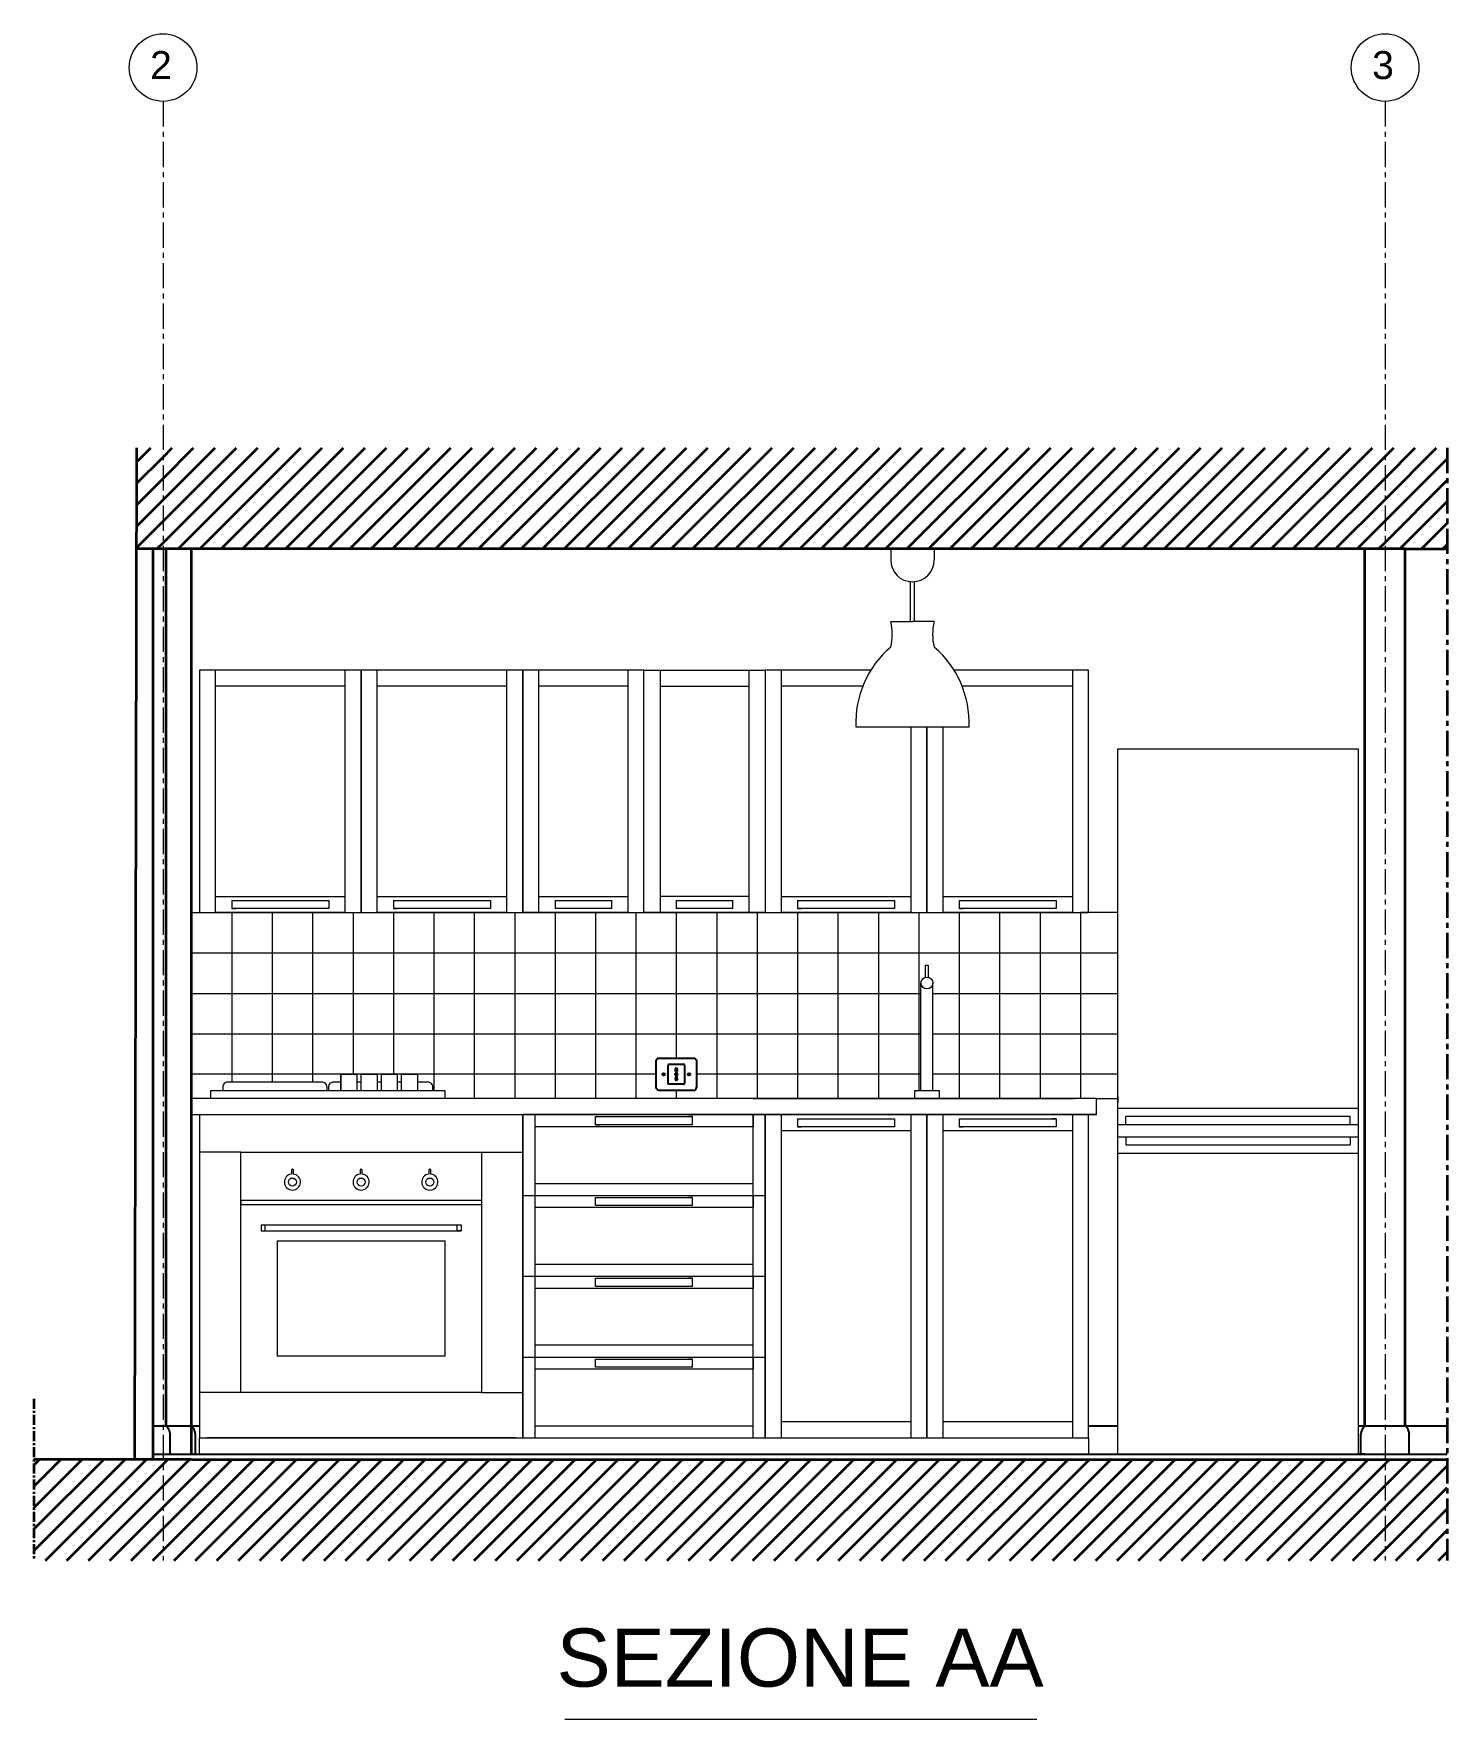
# Model space of a CAD drawing. Header units: inches. Extents: x -2391 to -334, y 852 to 2073.
# Drawn here: x -2391.5 to -2041.7, y 1655.6 to 2072.8 of the extents above; entities that cross this region are included whole.
import ezdxf

# ---------------------------------------------------------------- set-up
doc = ezdxf.new("R2010")
doc.units = ezdxf.units.IN
doc.header["$MEASUREMENT"] = 0
doc.linetypes.add('CENTERX2', pattern=[4, 2.5, -0.5, 0.5, -0.5])
for name, color, linetype, lineweight in [('A-FURN', 9, 'Continuous', 18), ('A-WALL-FULL', 7, 'Continuous', 35), ('G-ANNO-DIM', 3, 'Continuous', 18)]:
    doc.layers.add(name, color=color, linetype=linetype, lineweight=lineweight)
doc.layers.add('ACCESSORI', color=2, linetype='Continuous')
doc.layers.add('PAVIMENTAZIONE', color=1, linetype='Continuous')
doc.styles.add('ARIAL', font='arial.ttf')
doc.styles.add('underline', font='arial.ttf')

msp = doc.modelspace()

# ---------------------------------------------------------------- hatches: boundary and pattern name
at = {"layer": 'A-WALL-FULL'}
h = msp.add_hatch(dxfattribs=at)
h.set_pattern_fill('ANSI31', color=256, scale=30)
h.paths.add_polyline_path([(-2041.71, 1970.26), (-2057.1, 1970.26), (-2057.1, 1945.26), (-2052.1, 1945.26), (-2041.71, 1945.26)])
h.paths.add_polyline_path([(-2359.49, 1970.26), (-2365.95, 1970.26), (-2366, 1945.26), (-2359.49, 1945.26)])
h = msp.add_hatch(dxfattribs=at)
h.set_pattern_fill('ANSI31', color=256, scale=30)
h.paths.add_polyline_path([(-2057.1, 1970.26), (-2359.49, 1970.26), (-2359.49, 1945.26), (-2057.1, 1945.26)])
h = msp.add_hatch(dxfattribs=at)
h.set_pattern_fill('ANSI31', color=256, scale=30)
h.paths.add_polyline_path([(-2057.1, 1719.97), (-2352.48, 1719.97), (-2359.49, 1719.97), (-2359.49, 1694.97), (-2057.1, 1694.97)])
h.paths.add_polyline_path([(-2041.71, 1719.97), (-2057.1, 1719.97), (-2057.1, 1694.97), (-2041.71, 1694.97)])
h.paths.add_polyline_path([(-2359.49, 1719.97), (-2391.49, 1719.97), (-2391.49, 1694.97), (-2359.49, 1694.97)])

# ---------------------------------------------------------------- linework, layer by layer
at = {"layer": 'A-FURN'}
for p, q in [((-2179.43, 1945.26), (-2179.43, 1942.53)), ((-2179.43, 1945.26), (-2168.66, 1945.26)), ((-2168.66, 1945.26), (-2168.66, 1942.53)), ((-2179.43, 1927.27), (-2174.05, 1927.27)), ((-2168.66, 1927.27), (-2174.05, 1927.27)), ((-2350.48, 1915.27), (-2350.48, 1855.27)), ((-2270.48, 1915.27), (-2270.48, 1855.27)), ((-2240.48, 1915.27), (-2270.48, 1915.27)), ((-2270.48, 1915.27), (-2270.48, 1855.27)), ((-2270.48, 1855.27), (-2270.48, 1915.27)), ((-2240.48, 1915.27), (-2244.48, 1915.27)), ((-2244.48, 1915.27), (-2244.48, 1855.27)), ((-2240.48, 1855.27), (-2240.48, 1915.27)), ((-2240.48, 1855.27), (-2240.48, 1915.27)), ((-2240.48, 1915.27), (-2210.48, 1915.27)), ((-2240.48, 1915.27), (-2236.48, 1915.27)), ((-2236.48, 1915.27), (-2236.48, 1855.27)), ((-2210.48, 1915.27), (-2210.48, 1855.27)), ((-2210.48, 1915.27), (-2210.48, 1855.27)), ((-2210.48, 1915.27), (-2210.48, 1855.27)), ((-2130.48, 1855.27), (-2130.48, 1915.27)), ((-2244.48, 1911.27), (-2266.48, 1911.27)), ((-2236.48, 1911.27), (-2214.48, 1911.27)), ((-2188.05, 1901.27), (-2160.05, 1901.27)), ((-2123.23, 1895.77), (-2063.73, 1895.77)), ((-2123.23, 1721.27), (-2123.23, 1895.77)), ((-2063.73, 1895.77), (-2063.73, 1721.27)), ((-2342.48, 1858.27), (-2318.48, 1858.27)), ((-2342.48, 1858.27), (-2342.48, 1856.27)), ((-2342.48, 1858.27), (-2341.48, 1858.27)), ((-2342.48, 1858.27), (-2342.38, 1858.27)), ((-2342.48, 1856.27), (-2341.48, 1856.27)), ((-2342.18, 1856.27), (-2341.88, 1856.27)), ((-2318.48, 1856.27), (-2319.48, 1856.27)), ((-2318.78, 1856.27), (-2319.08, 1856.27)), ((-2318.48, 1858.27), (-2318.48, 1856.27)), ((-2302.48, 1858.27), (-2278.48, 1858.27)), ((-2302.48, 1858.27), (-2302.48, 1856.27)), ((-2302.48, 1858.27), (-2301.48, 1858.27)), ((-2302.48, 1858.27), (-2302.38, 1858.27)), ((-2302.48, 1856.27), (-2301.48, 1856.27)), ((-2302.18, 1856.27), (-2301.88, 1856.27)), ((-2278.48, 1856.27), (-2279.48, 1856.27)), ((-2278.78, 1856.27), (-2279.08, 1856.27)), ((-2278.48, 1858.27), (-2278.48, 1856.27)), ((-2266.48, 1859.27), (-2244.48, 1859.27)), ((-2262.48, 1858.27), (-2248.48, 1858.27)), ((-2262.48, 1858.27), (-2262.48, 1856.27)), ((-2248.48, 1856.27), (-2248.48, 1858.27)), ((-2214.48, 1859.27), (-2236.48, 1859.27)), ((-2232.48, 1858.27), (-2218.48, 1858.27)), ((-2232.48, 1858.27), (-2232.48, 1856.27)), ((-2218.48, 1856.27), (-2218.48, 1858.27)), ((-2202.48, 1858.27), (-2178.48, 1858.27)), ((-2202.48, 1858.27), (-2202.48, 1856.27)), ((-2202.48, 1858.27), (-2201.48, 1858.27)), ((-2202.48, 1858.27), (-2202.38, 1858.27)), ((-2202.48, 1856.27), (-2201.48, 1856.27)), ((-2202.18, 1856.27), (-2201.88, 1856.27)), ((-2178.48, 1856.27), (-2179.48, 1856.27)), ((-2178.78, 1856.27), (-2179.08, 1856.27)), ((-2178.48, 1858.27), (-2178.48, 1856.27)), ((-2162.48, 1858.27), (-2138.48, 1858.27)), ((-2162.48, 1858.27), (-2162.48, 1856.27)), ((-2162.48, 1858.27), (-2161.48, 1858.27)), ((-2162.48, 1858.27), (-2162.38, 1858.27)), ((-2162.48, 1856.27), (-2161.48, 1856.27)), ((-2162.18, 1856.27), (-2161.88, 1856.27)), ((-2138.48, 1856.27), (-2139.48, 1856.27)), ((-2138.78, 1856.27), (-2139.08, 1856.27)), ((-2138.48, 1858.27), (-2138.48, 1856.27)), ((-2352.48, 1855.27), (-2342.48, 1855.27)), ((-2352.48, 1855.27), (-2352.48, 1845.27)), ((-2342.48, 1855.27), (-2332.48, 1855.27)), ((-2342.48, 1855.27), (-2342.48, 1845.27)), ((-2332.48, 1855.27), (-2322.48, 1855.27)), ((-2332.48, 1855.27), (-2332.48, 1845.27)), ((-2322.48, 1855.27), (-2312.48, 1855.27)), ((-2322.48, 1855.27), (-2322.48, 1845.27)), ((-2312.48, 1855.27), (-2312.48, 1845.27)), ((-2312.48, 1855.27), (-2302.48, 1855.27)), ((-2312.48, 1855.27), (-2312.48, 1845.27)), ((-2302.48, 1855.27), (-2292.48, 1855.27)), ((-2302.48, 1855.27), (-2302.48, 1845.27)), ((-2292.48, 1855.27), (-2282.48, 1855.27)), ((-2292.48, 1855.27), (-2292.48, 1845.27)), ((-2282.48, 1855.27), (-2272.48, 1855.27)), ((-2282.48, 1855.27), (-2282.48, 1845.27)), ((-2272.48, 1855.27), (-2272.48, 1845.27)), ((-2272.48, 1855.27), (-2262.48, 1855.27)), ((-2272.48, 1855.27), (-2272.48, 1845.27)), ((-2270.48, 1855.27), (-2240.48, 1855.27)), ((-2244.48, 1855.27), (-2270.48, 1855.27)), ((-2262.48, 1855.27), (-2252.48, 1855.27)), ((-2262.48, 1855.27), (-2262.48, 1845.27)), ((-2252.48, 1855.27), (-2242.48, 1855.27)), ((-2252.48, 1855.27), (-2252.48, 1845.27)), ((-2242.48, 1855.27), (-2232.48, 1855.27)), ((-2242.48, 1855.27), (-2242.48, 1845.27)), ((-2210.48, 1855.27), (-2240.48, 1855.27)), ((-2236.48, 1855.27), (-2210.48, 1855.27)), ((-2232.48, 1855.27), (-2232.48, 1845.27)), ((-2232.48, 1855.27), (-2222.48, 1855.27)), ((-2232.48, 1855.27), (-2232.48, 1845.27)), ((-2222.48, 1855.27), (-2212.48, 1855.27)), ((-2222.48, 1855.27), (-2222.48, 1845.27)), ((-2212.48, 1855.27), (-2202.48, 1855.27)), ((-2212.48, 1855.27), (-2212.48, 1845.27)), ((-2202.48, 1855.27), (-2192.48, 1855.27)), ((-2202.48, 1855.27), (-2202.48, 1845.27)), ((-2192.48, 1855.27), (-2192.48, 1845.27)), ((-2192.48, 1855.27), (-2192.48, 1845.27)), ((-2182.48, 1855.27), (-2182.48, 1845.27)), ((-2182.48, 1855.27), (-2182.48, 1845.27)), ((-2172.48, 1855.27), (-2172.48, 1845.27)), ((-2162.48, 1855.27), (-2162.48, 1845.27)), ((-2152.48, 1855.27), (-2152.48, 1845.27)), ((-2142.48, 1855.27), (-2142.48, 1845.27)), ((-2142.48, 1855.27), (-2142.48, 1845.27)), ((-2132.48, 1855.27), (-2132.48, 1845.27)), ((-2352.48, 1845.27), (-2352.48, 1835.27)), ((-2352.48, 1845.27), (-2342.48, 1845.27)), ((-2342.48, 1845.27), (-2342.48, 1835.27)), ((-2342.48, 1845.27), (-2332.48, 1845.27)), ((-2332.48, 1845.27), (-2332.48, 1835.27)), ((-2332.48, 1845.27), (-2322.48, 1845.27)), ((-2322.48, 1845.27), (-2322.48, 1835.27)), ((-2322.48, 1845.27), (-2312.48, 1845.27)), ((-2312.48, 1845.27), (-2312.48, 1835.27)), ((-2312.48, 1845.27), (-2312.48, 1835.27)), ((-2312.48, 1845.27), (-2302.48, 1845.27)), ((-2302.48, 1845.27), (-2302.48, 1835.27)), ((-2302.48, 1845.27), (-2292.48, 1845.27)), ((-2292.48, 1845.27), (-2292.48, 1835.27)), ((-2292.48, 1845.27), (-2282.48, 1845.27)), ((-2282.48, 1845.27), (-2282.48, 1835.27)), ((-2282.48, 1845.27), (-2272.48, 1845.27)), ((-2272.48, 1845.27), (-2272.48, 1835.27)), ((-2272.48, 1845.27), (-2272.48, 1835.27)), ((-2272.48, 1845.27), (-2262.48, 1845.27)), ((-2262.48, 1845.27), (-2262.48, 1835.27)), ((-2262.48, 1845.27), (-2252.48, 1845.27)), ((-2252.48, 1845.27), (-2252.48, 1835.27)), ((-2252.48, 1845.27), (-2242.48, 1845.27)), ((-2242.48, 1845.27), (-2242.48, 1835.27)), ((-2242.48, 1845.27), (-2232.48, 1845.27)), ((-2232.48, 1845.27), (-2232.48, 1835.27)), ((-2232.48, 1845.27), (-2232.48, 1835.27)), ((-2232.48, 1845.27), (-2222.48, 1845.27)), ((-2222.48, 1845.27), (-2222.48, 1835.27)), ((-2222.48, 1845.27), (-2212.48, 1845.27)), ((-2212.48, 1845.27), (-2212.48, 1835.27)), ((-2212.48, 1845.27), (-2202.48, 1845.27)), ((-2202.48, 1845.27), (-2202.48, 1835.27)), ((-2202.48, 1845.27), (-2192.48, 1845.27)), ((-2192.48, 1845.27), (-2192.48, 1835.27)), ((-2192.48, 1845.27), (-2192.48, 1835.27)), ((-2192.48, 1845.27), (-2182.48, 1845.27)), ((-2182.48, 1845.27), (-2182.48, 1835.27)), ((-2182.48, 1845.27), (-2182.48, 1835.27)), ((-2182.48, 1845.27), (-2172.48, 1845.27)), ((-2172.48, 1845.27), (-2172.48, 1835.27)), ((-2172.48, 1845.27), (-2162.48, 1845.27)), ((-2162.48, 1845.27), (-2162.48, 1835.27)), ((-2162.48, 1845.27), (-2152.48, 1845.27)), ((-2152.48, 1845.27), (-2152.48, 1835.27)), ((-2152.48, 1845.27), (-2142.48, 1845.27)), ((-2142.48, 1845.27), (-2142.48, 1835.27)), ((-2142.48, 1845.27), (-2142.48, 1835.27)), ((-2142.48, 1845.27), (-2132.48, 1845.27)), ((-2132.48, 1845.27), (-2132.48, 1835.27)), ((-2132.48, 1845.27), (-2123.23, 1845.27)), ((-2170.83, 1839.32), (-2170.83, 1842.27)), ((-2170.83, 1842.27), (-2170.13, 1842.27)), ((-2170.83, 1842.27), (-2170.48, 1842.27)), ((-2170.13, 1842.27), (-2170.13, 1839.32)), ((-2171.98, 1811.27), (-2171.95, 1837.85)), ((-2168.98, 1811.27), (-2169, 1837.85)), ((-2352.48, 1835.27), (-2352.48, 1825.27)), ((-2352.48, 1835.27), (-2342.48, 1835.27)), ((-2342.48, 1835.27), (-2342.48, 1825.27)), ((-2342.48, 1835.27), (-2332.48, 1835.27)), ((-2332.48, 1835.27), (-2332.48, 1825.27)), ((-2332.48, 1835.27), (-2322.48, 1835.27)), ((-2322.48, 1835.27), (-2322.48, 1825.27)), ((-2322.48, 1835.27), (-2312.48, 1835.27)), ((-2312.48, 1835.27), (-2312.48, 1825.27)), ((-2312.48, 1835.27), (-2312.48, 1825.27)), ((-2312.48, 1835.27), (-2302.48, 1835.27)), ((-2302.48, 1835.27), (-2302.48, 1825.27)), ((-2302.48, 1835.27), (-2292.48, 1835.27)), ((-2292.48, 1835.27), (-2292.48, 1825.27)), ((-2292.48, 1835.27), (-2282.48, 1835.27)), ((-2282.48, 1835.27), (-2282.48, 1825.27)), ((-2282.48, 1835.27), (-2272.48, 1835.27)), ((-2272.48, 1835.27), (-2272.48, 1825.27)), ((-2272.48, 1835.27), (-2272.48, 1825.27)), ((-2272.48, 1835.27), (-2262.48, 1835.27)), ((-2262.48, 1835.27), (-2262.48, 1825.27)), ((-2262.48, 1835.27), (-2252.48, 1835.27)), ((-2252.48, 1835.27), (-2252.48, 1825.27)), ((-2252.48, 1835.27), (-2242.48, 1835.27)), ((-2242.48, 1835.27), (-2242.48, 1825.27)), ((-2242.48, 1835.27), (-2232.48, 1835.27)), ((-2232.48, 1835.27), (-2232.48, 1819.27)), ((-2232.48, 1835.27), (-2232.48, 1819.27)), ((-2232.48, 1835.27), (-2222.48, 1835.27)), ((-2222.48, 1835.27), (-2222.48, 1825.27)), ((-2222.48, 1835.27), (-2212.48, 1835.27)), ((-2212.48, 1835.27), (-2212.48, 1825.27)), ((-2212.48, 1835.27), (-2202.48, 1835.27)), ((-2202.48, 1835.27), (-2202.48, 1825.27)), ((-2202.48, 1835.27), (-2192.48, 1835.27)), ((-2192.48, 1835.27), (-2192.48, 1825.27)), ((-2192.48, 1835.27), (-2192.48, 1825.27)), ((-2192.48, 1835.27), (-2182.48, 1835.27)), ((-2182.48, 1835.27), (-2182.48, 1825.27)), ((-2182.48, 1835.27), (-2182.48, 1825.27)), ((-2182.48, 1835.27), (-2172.48, 1835.27)), ((-2172.48, 1835.27), (-2172.48, 1825.27)), ((-2172.48, 1835.27), (-2171.95, 1835.27)), ((-2169, 1835.27), (-2162.48, 1835.27)), ((-2162.48, 1835.27), (-2162.48, 1825.27)), ((-2162.48, 1835.27), (-2152.48, 1835.27)), ((-2152.48, 1835.27), (-2152.48, 1825.27)), ((-2152.48, 1835.27), (-2142.48, 1835.27)), ((-2142.48, 1835.27), (-2142.48, 1825.27)), ((-2142.48, 1835.27), (-2142.48, 1825.27)), ((-2142.48, 1835.27), (-2132.48, 1835.27)), ((-2132.48, 1835.27), (-2132.48, 1825.27)), ((-2132.48, 1835.27), (-2123.23, 1835.27)), ((-2352.48, 1825.27), (-2352.48, 1815.27)), ((-2352.48, 1825.27), (-2342.48, 1825.27)), ((-2342.48, 1825.27), (-2342.48, 1815.27)), ((-2342.48, 1825.27), (-2332.48, 1825.27)), ((-2332.48, 1825.27), (-2332.48, 1815.27)), ((-2332.48, 1825.27), (-2322.48, 1825.27)), ((-2322.48, 1825.27), (-2322.48, 1815.27)), ((-2322.48, 1825.27), (-2312.48, 1825.27)), ((-2312.48, 1825.27), (-2312.48, 1815.27)), ((-2312.48, 1825.27), (-2312.48, 1815.27)), ((-2312.48, 1825.27), (-2302.48, 1825.27)), ((-2302.48, 1825.27), (-2302.48, 1815.27)), ((-2302.48, 1825.27), (-2292.48, 1825.27)), ((-2292.48, 1825.27), (-2292.48, 1815.27)), ((-2292.48, 1825.27), (-2282.48, 1825.27)), ((-2282.48, 1825.27), (-2282.48, 1815.27)), ((-2282.48, 1825.27), (-2272.48, 1825.27)), ((-2272.48, 1825.27), (-2272.48, 1815.27)), ((-2272.48, 1825.27), (-2272.48, 1815.27)), ((-2272.48, 1825.27), (-2262.48, 1825.27)), ((-2262.48, 1825.27), (-2262.48, 1815.27)), ((-2262.48, 1825.27), (-2252.48, 1825.27)), ((-2252.48, 1825.27), (-2252.48, 1815.27)), ((-2252.48, 1825.27), (-2242.48, 1825.27)), ((-2242.48, 1825.27), (-2242.48, 1815.27)), ((-2242.48, 1825.27), (-2232.48, 1825.27)), ((-2232.48, 1825.27), (-2222.48, 1825.27)), ((-2222.48, 1825.27), (-2222.48, 1815.27)), ((-2222.48, 1825.27), (-2212.48, 1825.27)), ((-2212.48, 1825.27), (-2212.48, 1815.27)), ((-2212.48, 1825.27), (-2202.48, 1825.27)), ((-2202.48, 1825.27), (-2202.48, 1815.27)), ((-2202.48, 1825.27), (-2192.48, 1825.27)), ((-2192.48, 1825.27), (-2192.48, 1815.27)), ((-2192.48, 1825.27), (-2192.48, 1815.27)), ((-2192.48, 1825.27), (-2182.48, 1825.27)), ((-2182.48, 1825.27), (-2182.48, 1815.27)), ((-2182.48, 1825.27), (-2182.48, 1815.27)), ((-2182.48, 1825.27), (-2172.48, 1825.27)), ((-2172.48, 1825.27), (-2172.48, 1815.27)), ((-2172.48, 1825.27), (-2171.96, 1825.27)), ((-2168.99, 1825.27), (-2162.48, 1825.27)), ((-2162.48, 1825.27), (-2162.48, 1815.27)), ((-2162.48, 1825.27), (-2152.48, 1825.27)), ((-2152.48, 1825.27), (-2152.48, 1815.27)), ((-2152.48, 1825.27), (-2142.48, 1825.27)), ((-2142.48, 1825.27), (-2142.48, 1815.27)), ((-2142.48, 1825.27), (-2142.48, 1815.27)), ((-2142.48, 1825.27), (-2132.48, 1825.27)), ((-2132.48, 1825.27), (-2132.48, 1815.27)), ((-2132.48, 1825.27), (-2123.23, 1825.27)), ((-2342.48, 1815.27), (-2352.48, 1815.27)), ((-2332.48, 1815.27), (-2342.48, 1815.27)), ((-2342.48, 1815.27), (-2342.48, 1813.27)), ((-2322.48, 1815.27), (-2332.48, 1815.27)), ((-2332.48, 1815.27), (-2332.48, 1813.27)), ((-2312.48, 1815.27), (-2322.48, 1815.27)), ((-2322.48, 1815.27), (-2322.48, 1813.27)), ((-2315.53, 1815.27), (-2315.53, 1811.27)), ((-2302.48, 1815.27), (-2312.48, 1815.27)), ((-2311.53, 1815.27), (-2311.53, 1811.27)), ((-2310.53, 1815.27), (-2310.53, 1811.27)), ((-2306.53, 1815.27), (-2306.53, 1811.27)), ((-2305.53, 1815.27), (-2305.53, 1811.27)), ((-2292.48, 1815.27), (-2302.48, 1815.27)), ((-2301.53, 1815.27), (-2301.53, 1811.27)), ((-2300.53, 1815.27), (-2300.53, 1811.27)), ((-2296.53, 1815.27), (-2296.53, 1811.27)), ((-2282.48, 1815.27), (-2292.48, 1815.27)), ((-2292.48, 1815.27), (-2292.48, 1811.27)), ((-2272.48, 1815.27), (-2282.48, 1815.27)), ((-2282.48, 1815.27), (-2282.48, 1809.27)), ((-2262.48, 1815.27), (-2272.48, 1815.27)), ((-2272.48, 1815.27), (-2272.48, 1809.27)), ((-2272.48, 1815.27), (-2272.48, 1809.27)), ((-2252.48, 1815.27), (-2262.48, 1815.27)), ((-2262.48, 1815.27), (-2262.48, 1809.27)), ((-2242.48, 1815.27), (-2252.48, 1815.27)), ((-2252.48, 1815.27), (-2252.48, 1809.27)), ((-2237.48, 1815.27), (-2242.48, 1815.27)), ((-2242.48, 1815.27), (-2242.48, 1809.27)), ((-2212.48, 1815.27), (-2227.48, 1815.27)), ((-2222.48, 1815.27), (-2222.48, 1809.27)), ((-2202.48, 1815.27), (-2212.48, 1815.27)), ((-2212.48, 1815.27), (-2212.48, 1809.27)), ((-2192.48, 1815.27), (-2202.48, 1815.27)), ((-2202.48, 1815.27), (-2202.48, 1809.27)), ((-2182.48, 1815.27), (-2192.48, 1815.27)), ((-2192.48, 1815.27), (-2192.48, 1809.27)), ((-2192.48, 1815.27), (-2192.48, 1809.27)), ((-2172.48, 1815.27), (-2182.48, 1815.27)), ((-2182.48, 1815.27), (-2182.48, 1809.27)), ((-2182.48, 1815.27), (-2182.48, 1809.27)), ((-2171.97, 1815.27), (-2172.48, 1815.27)), ((-2172.48, 1815.27), (-2172.48, 1811.27)), ((-2162.48, 1815.27), (-2168.98, 1815.27)), ((-2152.48, 1815.27), (-2162.48, 1815.27)), ((-2162.48, 1815.27), (-2162.48, 1809.27)), ((-2142.48, 1815.27), (-2152.48, 1815.27)), ((-2152.48, 1815.27), (-2152.48, 1809.27)), ((-2132.48, 1815.27), (-2142.48, 1815.27)), ((-2142.48, 1815.27), (-2142.48, 1809.27)), ((-2142.48, 1815.27), (-2142.48, 1809.27)), ((-2123.23, 1815.27), (-2132.48, 1815.27)), ((-2132.48, 1815.27), (-2132.48, 1809.27)), ((-2347.73, 1811.27), (-2289.73, 1811.27)), ((-2319.93, 1813.27), (-2343.73, 1813.27)), ((-2318.93, 1812.27), (-2318.93, 1811.27)), ((-2318.53, 1812.27), (-2318.53, 1811.27)), ((-2292.73, 1812.27), (-2292.73, 1811.27)), ((-2232.48, 1811.27), (-2232.48, 1809.27)), ((-2232.48, 1811.27), (-2232.48, 1809.27)), ((-2173.48, 1809.27), (-2173.48, 1811.27)), ((-2173.48, 1811.27), (-2167.48, 1811.27)), ((-2167.48, 1811.27), (-2167.48, 1809.27)), ((-2128.48, 1809.27), (-2352.48, 1809.27)), ((-2213.48, 1809.27), (-2140.48, 1809.27)), ((-2173.98, 1809.27), (-2179.98, 1809.27)), ((-2128.48, 1805.27), (-2128.48, 1809.27)), ((-2123.23, 1809.77), (-2123.23, 1808.27)), ((-2063.73, 1806.77), (-2123.23, 1806.77)), ((-2352.48, 1805.27), (-2128.48, 1805.27)), ((-2350.48, 1805.27), (-2350.48, 1725.27)), ((-2270.48, 1725.27), (-2270.48, 1805.27)), ((-2252.48, 1802.77), (-2252.48, 1804.77)), ((-2252.48, 1804.77), (-2251.48, 1804.77)), ((-2228.48, 1802.77), (-2252.48, 1802.77)), ((-2252.48, 1802.77), (-2251.48, 1802.77)), ((-2252.48, 1802.77), (-2252.38, 1802.77)), ((-2252.18, 1804.77), (-2251.88, 1804.77)), ((-2228.48, 1804.77), (-2229.48, 1804.77)), ((-2228.48, 1802.77), (-2229.48, 1802.77)), ((-2228.78, 1804.77), (-2229.08, 1804.77)), ((-2228.48, 1802.77), (-2228.58, 1802.77)), ((-2228.48, 1802.77), (-2228.48, 1804.77)), ((-2213.48, 1785.27), (-2213.48, 1805.27)), ((-2210.48, 1805.27), (-2210.48, 1725.27)), ((-2202.48, 1804.27), (-2178.48, 1804.27)), ((-2202.48, 1804.27), (-2202.48, 1802.27)), ((-2202.48, 1804.27), (-2201.48, 1804.27)), ((-2202.48, 1804.27), (-2202.38, 1804.27)), ((-2202.48, 1802.27), (-2201.48, 1802.27)), ((-2202.18, 1802.27), (-2201.88, 1802.27)), ((-2178.48, 1802.27), (-2179.48, 1802.27)), ((-2178.78, 1802.27), (-2179.08, 1802.27)), ((-2178.48, 1804.27), (-2178.48, 1802.27)), ((-2162.48, 1804.27), (-2138.48, 1804.27)), ((-2162.48, 1804.27), (-2162.48, 1802.27)), ((-2162.48, 1804.27), (-2161.48, 1804.27)), ((-2162.48, 1804.27), (-2162.38, 1804.27)), ((-2162.48, 1802.27), (-2161.48, 1802.27)), ((-2162.18, 1802.27), (-2161.88, 1802.27)), ((-2138.48, 1804.27), (-2139.48, 1804.27)), ((-2138.48, 1802.27), (-2139.48, 1802.27)), ((-2138.78, 1802.27), (-2139.08, 1802.27)), ((-2138.48, 1804.27), (-2138.58, 1804.27)), ((-2138.48, 1804.27), (-2138.48, 1802.27)), ((-2130.48, 1725.27), (-2130.48, 1805.27)), ((-2063.73, 1802.77), (-2123.23, 1802.77)), ((-2065.73, 1804.77), (-2121.23, 1804.77)), ((-2121.23, 1802.77), (-2121.23, 1804.77)), ((-2065.73, 1802.77), (-2065.73, 1804.77)), ((-2123.23, 1799.77), (-2063.73, 1799.77)), ((-2121.23, 1799.77), (-2121.23, 1797.77)), ((-2121.23, 1797.77), (-2065.73, 1797.77)), ((-2065.73, 1799.77), (-2065.73, 1797.77)), ((-2123.23, 1795.77), (-2063.73, 1795.77)), ((-2327.73, 1791.61), (-2327.73, 1790.58)), ((-2327.23, 1790.58), (-2327.23, 1791.61)), ((-2310.73, 1791.61), (-2310.73, 1790.58)), ((-2310.23, 1790.58), (-2310.23, 1791.61)), ((-2293.73, 1791.61), (-2293.73, 1790.58)), ((-2293.23, 1790.58), (-2293.23, 1791.61)), ((-2270.48, 1785.27), (-2270.48, 1765.27)), ((-2270.48, 1785.27), (-2267.48, 1785.27)), ((-2267.48, 1785.27), (-2267.48, 1765.27)), ((-2213.48, 1765.27), (-2213.48, 1785.27)), ((-2210.48, 1765.27), (-2210.48, 1785.27)), ((-2252.48, 1782.77), (-2252.48, 1784.77)), ((-2252.48, 1784.77), (-2251.48, 1784.77)), ((-2228.48, 1782.77), (-2252.48, 1782.77)), ((-2252.18, 1784.77), (-2251.88, 1784.77)), ((-2228.48, 1784.77), (-2229.48, 1784.77)), ((-2228.48, 1782.77), (-2229.48, 1782.77)), ((-2228.78, 1784.77), (-2229.08, 1784.77)), ((-2228.48, 1782.77), (-2228.58, 1782.77)), ((-2228.48, 1782.77), (-2228.48, 1784.77)), ((-2335.23, 1778.02), (-2285.73, 1778.02)), ((-2334.23, 1776.52), (-2334.23, 1778.02)), ((-2286.73, 1776.52), (-2286.73, 1778.02)), ((-2335.23, 1776.52), (-2334.23, 1776.52)), ((-2331.23, 1774.02), (-2289.73, 1774.02)), ((-2331.23, 1774.02), (-2331.23, 1745.52)), ((-2285.73, 1776.52), (-2286.73, 1776.52)), ((-2270.48, 1765.27), (-2210.48, 1765.27)), ((-2270.48, 1765.27), (-2270.48, 1745.27)), ((-2270.48, 1765.27), (-2267.48, 1765.27)), ((-2267.48, 1768.27), (-2213.48, 1768.27)), ((-2267.48, 1765.27), (-2267.48, 1745.27)), ((-2252.48, 1762.77), (-2252.48, 1764.77)), ((-2252.48, 1764.77), (-2251.48, 1764.77)), ((-2252.18, 1764.77), (-2251.88, 1764.77)), ((-2228.48, 1764.77), (-2229.48, 1764.77)), ((-2228.78, 1764.77), (-2229.08, 1764.77)), ((-2228.48, 1762.77), (-2228.48, 1764.77)), ((-2213.48, 1745.27), (-2213.48, 1765.27)), ((-2213.48, 1765.27), (-2213.48, 1762.27)), ((-2210.48, 1745.27), (-2210.48, 1765.27)), ((-2213.48, 1762.27), (-2267.48, 1762.27)), ((-2228.48, 1762.77), (-2252.48, 1762.77)), ((-2228.48, 1762.77), (-2229.48, 1762.77)), ((-2228.48, 1762.77), (-2228.58, 1762.77)), ((-2267.48, 1748.27), (-2213.48, 1748.27)), ((-2270.48, 1745.27), (-2210.48, 1745.27)), ((-2270.48, 1745.27), (-2270.48, 1725.27)), ((-2270.48, 1745.27), (-2267.48, 1745.27)), ((-2267.48, 1745.27), (-2267.48, 1725.27)), ((-2252.48, 1742.77), (-2252.48, 1744.77)), ((-2252.48, 1744.77), (-2251.48, 1744.77)), ((-2252.18, 1744.77), (-2251.88, 1744.77)), ((-2228.48, 1744.77), (-2229.48, 1744.77)), ((-2228.78, 1744.77), (-2229.08, 1744.77)), ((-2228.48, 1742.77), (-2228.48, 1744.77)), ((-2213.48, 1725.27), (-2213.48, 1745.27)), ((-2213.48, 1745.27), (-2213.48, 1742.27)), ((-2210.48, 1725.27), (-2210.48, 1745.27)), ((-2213.48, 1742.27), (-2267.48, 1742.27)), ((-2228.48, 1742.77), (-2252.48, 1742.77)), ((-2228.48, 1742.77), (-2229.48, 1742.77)), ((-2228.48, 1742.77), (-2228.58, 1742.77)), ((-2267.48, 1728.27), (-2213.48, 1728.27)), ((-2350.48, 1725.27), (-2130.48, 1725.27)), ((-2350.48, 1725.27), (-2348.68, 1725.27)), ((-2272.28, 1725.27), (-2348.68, 1725.27)), ((-2270.48, 1725.27), (-2210.48, 1725.27)), ((-2063.73, 1721.27), (-2123.23, 1721.27))]:
    msp.add_line(p, q, dxfattribs=at)
for points in [[(-2174.55, 1927.27), (-2174.55, 1937.17)], [(-2173.55, 1927.27), (-2173.55, 1937.17)], [(-2346.48, 1855.27), (-2346.48, 1915.27)], [(-2310.48, 1915.27), (-2314.48, 1915.27)], [(-2314.48, 1915.27), (-2314.48, 1855.27)], [(-2306.48, 1855.27), (-2306.48, 1915.27)], [(-2270.48, 1915.27), (-2274.48, 1915.27)], [(-2274.48, 1915.27), (-2274.48, 1855.27)], [(-2266.48, 1855.27), (-2266.48, 1915.27)], [(-2214.48, 1855.27), (-2214.48, 1915.27)], [(-2184.33, 1915.27), (-2210.48, 1915.27), (-2210.48, 1855.27), (-2170.48, 1855.27), (-2170.48, 1901.27)], [(-2206.48, 1855.27), (-2206.48, 1915.27)], [(-2170.48, 1901.27), (-2170.48, 1855.27), (-2130.48, 1855.27), (-2130.48, 1915.27), (-2163.76, 1915.27)], [(-2130.48, 1915.27), (-2134.48, 1915.27)], [(-2134.48, 1915.27), (-2134.48, 1855.27)], [(-2314.48, 1911.27), (-2346.48, 1911.27)], [(-2274.48, 1911.27), (-2306.48, 1911.27)], [(-2186.35, 1911.27), (-2206.48, 1911.27)], [(-2134.48, 1911.27), (-2161.75, 1911.27)], [(-2174.48, 1901.27), (-2174.48, 1855.27)], [(-2166.48, 1855.27), (-2166.48, 1901.27)], [(-2346.48, 1859.27), (-2314.48, 1859.27)], [(-2318.48, 1856.27), (-2342.48, 1856.27)], [(-2306.48, 1859.27), (-2274.48, 1859.27)], [(-2278.48, 1856.27), (-2302.48, 1856.27)], [(-2248.48, 1856.27), (-2262.48, 1856.27)], [(-2218.48, 1856.27), (-2232.48, 1856.27)], [(-2206.48, 1859.27), (-2174.48, 1859.27)], [(-2178.48, 1856.27), (-2202.48, 1856.27)], [(-2166.48, 1859.27), (-2134.48, 1859.27)], [(-2138.48, 1856.27), (-2162.48, 1856.27)], [(-2314.48, 1855.27), (-2346.48, 1855.27)], [(-2274.48, 1855.27), (-2306.48, 1855.27)], [(-2174.48, 1855.27), (-2206.48, 1855.27)], [(-2134.48, 1855.27), (-2166.48, 1855.27)], [(-2123.23, 1855.27), (-2132.48, 1855.27)], [(-2315.53, 1811.27), (-2315.53, 1815.27), (-2311.53, 1815.27)], [(-2310.53, 1815.27), (-2306.53, 1815.27)], [(-2305.53, 1815.27), (-2301.53, 1815.27)], [(-2300.53, 1815.27), (-2296.53, 1815.27)], [(-2347.73, 1811.27), (-2347.73, 1809.27)], [(-2344.73, 1812.27), (-2344.73, 1811.27)], [(-2315.53, 1813.27), (-2317.53, 1813.27)], [(-2310.53, 1813.27), (-2311.53, 1813.27)], [(-2305.53, 1813.27), (-2306.53, 1813.27)], [(-2300.53, 1813.27), (-2301.53, 1813.27)], [(-2293.73, 1813.27), (-2296.53, 1813.27)], [(-2292.73, 1811.27), (-2292.73, 1812.27)], [(-2289.73, 1811.27), (-2289.73, 1809.27)], [(-2206.98, 1809.27), (-2133.98, 1809.27)], [(-2128.48, 1809.27), (-2123.23, 1809.27)], [(-2350.48, 1805.27), (-2350.48, 1725.27), (-2130.48, 1725.27), (-2130.48, 1805.27)], [(-2350.48, 1805.27), (-2270.48, 1805.27)], [(-2270.48, 1805.27), (-2270.48, 1785.27), (-2210.48, 1785.27), (-2210.48, 1805.27), (-2270.48, 1805.27), (-2267.48, 1805.27), (-2267.48, 1785.27)], [(-2213.48, 1805.27), (-2213.48, 1802.27), (-2267.48, 1802.27)], [(-2252.48, 1804.77), (-2228.48, 1804.77)], [(-2210.48, 1725.27), (-2170.48, 1725.27), (-2170.48, 1805.27), (-2210.48, 1805.27), (-2210.48, 1725.27)], [(-2206.48, 1725.27), (-2206.48, 1805.27)], [(-2178.48, 1802.27), (-2202.48, 1802.27)], [(-2170.48, 1805.27), (-2174.48, 1805.27)], [(-2174.48, 1805.27), (-2174.48, 1725.27)], [(-2170.48, 1725.27), (-2130.48, 1725.27), (-2130.48, 1805.27), (-2170.48, 1805.27), (-2170.48, 1725.27)], [(-2166.48, 1725.27), (-2166.48, 1805.27)], [(-2138.48, 1802.27), (-2162.48, 1802.27)], [(-2130.48, 1805.27), (-2134.48, 1805.27)], [(-2134.48, 1805.27), (-2134.48, 1725.27)], [(-2128.48, 1805.27), (-2130.98, 1805.27)], [(-2174.48, 1801.27), (-2206.48, 1801.27)], [(-2134.48, 1801.27), (-2166.48, 1801.27)], [(-2340.23, 1796.02), (-2350.48, 1796.02)], [(-2340.23, 1796.02), (-2280.73, 1796.02), (-2280.73, 1736.52), (-2340.23, 1736.52), (-2340.23, 1796.02)], [(-2280.73, 1796.02), (-2280.73, 1784.02), (-2340.23, 1784.02), (-2340.23, 1783.02), (-2280.73, 1783.02)], [(-2280.73, 1796.02), (-2270.48, 1796.02)], [(-2267.48, 1788.27), (-2213.48, 1788.27)], [(-2213.48, 1785.27), (-2213.48, 1782.27), (-2267.48, 1782.27)], [(-2252.48, 1784.77), (-2228.48, 1784.77)], [(-2335.23, 1778.02), (-2335.23, 1776.52), (-2285.73, 1776.52)], [(-2285.73, 1778.02), (-2285.73, 1776.52)], [(-2289.73, 1774.02), (-2289.73, 1745.52)], [(-2252.48, 1764.77), (-2228.48, 1764.77)], [(-2289.73, 1745.52), (-2331.23, 1745.52)], [(-2252.48, 1744.77), (-2228.48, 1744.77)], [(-2340.23, 1736.52), (-2350.48, 1736.52)], [(-2280.73, 1736.52), (-2270.48, 1736.52)], [(-2174.48, 1729.27), (-2206.48, 1729.27)], [(-2134.48, 1729.27), (-2166.48, 1729.27)], [(-2350.48, 1721.27), (-2350.48, 1725.27), (-2130.48, 1725.27)], [(-2130.48, 1725.27), (-2130.48, 1721.27)]]:
    msp.add_lwpolyline(points, dxfattribs=at)
for points in [[(-2350.48, 1855.27), (-2310.48, 1855.27), (-2310.48, 1915.27), (-2350.48, 1915.27)], [(-2310.48, 1855.27), (-2270.48, 1855.27), (-2270.48, 1915.27), (-2310.48, 1915.27)]]:
    msp.add_lwpolyline(points, close=True, dxfattribs=at)
for centre, radius in [((-2170.48, 1837.85), 1.47), ((-2327.48, 1788.59), 1), ((-2310.48, 1788.59), 1), ((-2293.48, 1788.59), 1)]:
    msp.add_circle(centre, radius, dxfattribs=at)
for centre, radius, start, end in [((-2174.05, 1942.53), 5.39, 180, 0), ((-2191.59, 1924.12), 12.56, 345.4453, 14.5547), ((-2156.51, 1924.12), 12.56, 165.4453, 194.5547), ((-2163.44, 1902.23), 24.63, 130.5068, 182.2392), ((-2184.66, 1902.23), 24.63, 357.7608, 49.4932), ((-2327.48, 1788.59), 2, 97.1808, 82.8192), ((-2310.48, 1788.59), 2, 97.1808, 82.8192), ((-2293.48, 1788.59), 2, 97.1808, 82.8192)]:
    msp.add_arc(centre, radius, start, end, dxfattribs=at)
for points in [[(-2343.73, 1813.27), (-2344.2, 1813.27), (-2344.73, 1812.74), (-2344.73, 1812.27)], [(-2318.93, 1812.27), (-2318.93, 1812.74), (-2319.46, 1813.27), (-2319.93, 1813.27)], [(-2317.53, 1813.27), (-2318, 1813.27), (-2318.53, 1812.74), (-2318.53, 1812.27)], [(-2292.73, 1812.27), (-2292.73, 1812.74), (-2293.26, 1813.27), (-2293.73, 1813.27)], [(-2327.23, 1791.61), (-2327.23, 1791.78), (-2327.73, 1791.78), (-2327.73, 1791.61)], [(-2310.23, 1791.61), (-2310.23, 1791.78), (-2310.73, 1791.78), (-2310.73, 1791.61)], [(-2293.23, 1791.61), (-2293.23, 1791.78), (-2293.73, 1791.78), (-2293.73, 1791.61)]]:
    msp.add_open_spline(points, degree=3, dxfattribs=at)
at = {"layer": 'A-WALL-FULL'}
for p, q in [((-2366.49, 1719.97), (-2365.95, 1970.26)), ((-2052.1, 1945.26), (-2366, 1945.26)), ((-2352.48, 1721.27), (-2352.48, 1945.26)), ((-2062.1, 1728.27), (-2062.1, 1945.26)), ((-2052.1, 1728.27), (-2052.1, 1945.26)), ((-2352.48, 1719.97), (-2041.76, 1719.97))]:
    msp.add_line(p, q, dxfattribs=at)
at = {"layer": 'A-WALL-FULL', "color": 2, "linetype": 'CENTERX2', "ltscale": 2.5}
msp.add_line((-2041.71, 1970.26), (-2041.71, 1694.97), dxfattribs=at)
at = {"layer": 'A-WALL-FULL', "linetype": 'CENTERX2'}
msp.add_line((-2391.49, 1734.97), (-2391.49, 1694.97), dxfattribs=at)
at = {"layer": 'A-WALL-FULL'}
for points in [[(-2361.94, 1719.97), (-2361.94, 1945.26)], [(-2358.73, 1728.27), (-2358.73, 1945.26)], [(-2052.1, 1945.26), (-2041.76, 1945.26)], [(-2352.48, 1719.97), (-2391.49, 1719.97)]]:
    msp.add_lwpolyline(points, dxfattribs=at)
at = {"layer": 'ACCESSORI'}
for p, q in [((-2232.68, 1815.94), (-2232.68, 1816.22)), ((-2232.68, 1814.6), (-2232.68, 1814.33)), ((-2232.28, 1816.22), (-2232.28, 1815.94)), ((-2232.28, 1814.33), (-2232.28, 1814.6))]:
    msp.add_line(p, q, dxfattribs=at)
for points in [[(-2236.78, 1819.27), (-2228.18, 1819.27)], [(-2237.48, 1811.97), (-2237.48, 1818.57)], [(-2235.93, 1815.27), (-2235.33, 1815.27)], [(-2235.63, 1815.27), (-2235.63, 1815.57)], [(-2235.63, 1815.27), (-2235.63, 1814.97)], [(-2234.48, 1812.97), (-2234.48, 1817.57)], [(-2234.28, 1817.77), (-2230.68, 1817.77)], [(-2230.48, 1817.57), (-2230.48, 1812.97)], [(-2229.62, 1815.27), (-2229.02, 1815.27)], [(-2229.32, 1815.27), (-2229.32, 1815.57)], [(-2229.32, 1815.27), (-2229.32, 1814.97)], [(-2227.48, 1818.57), (-2227.48, 1811.97)], [(-2228.18, 1811.27), (-2236.78, 1811.27)], [(-2230.68, 1812.77), (-2234.28, 1812.77)]]:
    msp.add_lwpolyline(points, dxfattribs=at)
for centre in [(-2235.63, 1815.27), (-2232.48, 1815.27), (-2229.32, 1815.27)]:
    msp.add_circle(centre, 0.3, dxfattribs=at)
for centre, start, end in [((-2232.48, 1816.44), 311.8103, 228.1897), ((-2232.48, 1814.1), 131.8103, 48.1897)]:
    msp.add_arc(centre, 0.3, start, end, dxfattribs=at)
for points in [[(-2237.48, 1818.57), (-2237.48, 1818.9), (-2237.11, 1819.27), (-2236.78, 1819.27)], [(-2228.18, 1819.27), (-2227.85, 1819.27), (-2227.48, 1818.9), (-2227.48, 1818.57)], [(-2234.28, 1817.77), (-2234.37, 1817.77), (-2234.48, 1817.67), (-2234.48, 1817.57)], [(-2232.68, 1815.94), (-2232.68, 1815.81), (-2232.28, 1815.81), (-2232.28, 1815.94)], [(-2232.68, 1814.6), (-2232.68, 1814.74), (-2232.28, 1814.74), (-2232.28, 1814.6)], [(-2230.48, 1817.57), (-2230.48, 1817.67), (-2230.58, 1817.77), (-2230.68, 1817.77)], [(-2236.78, 1811.27), (-2237.11, 1811.27), (-2237.48, 1811.64), (-2237.48, 1811.97)], [(-2234.28, 1812.77), (-2234.37, 1812.77), (-2234.48, 1812.88), (-2234.48, 1812.97)], [(-2230.68, 1812.77), (-2230.58, 1812.77), (-2230.48, 1812.88), (-2230.48, 1812.97)], [(-2228.18, 1811.27), (-2227.85, 1811.27), (-2227.48, 1811.64), (-2227.48, 1811.97)]]:
    msp.add_open_spline(points, degree=3, dxfattribs=at)
at = {"layer": 'G-ANNO-DIM', "linetype": 'CENTERX2', "ltscale": 2.5}
for p, q in [((-2359.49, 2056.01), (-2359.49, 1694.97)), ((-2057.1, 2056.01), (-2057.1, 1694.97))]:
    msp.add_line(p, q, dxfattribs=at)
at = {"layer": 'G-ANNO-DIM'}
msp.add_line((-2260.08, 1655.64), (-2143.3, 1655.64), dxfattribs=at)
for centre in [(-2359.49, 2064.39), (-2057.1, 2064.39)]:
    msp.add_circle(centre, 8.37, dxfattribs=at)
at = {"layer": 'PAVIMENTAZIONE'}
for p, q in [((-2130.48, 1728.27), (-2123.23, 1728.27)), ((-2063.73, 1728.27), (-2041.76, 1728.27))]:
    msp.add_line(p, q, dxfattribs=at)
for points in [[(-2361.94, 1728.27), (-2350.48, 1728.27)], [(-2352.48, 1721.27), (-2352.48, 1728.27)], [(-2358.73, 1721.27), (-2357.73, 1721.27), (-2357.73, 1726.27)], [(-2352.48, 1721.27), (-2351.48, 1721.27), (-2351.48, 1726.27)], [(-2062.1, 1721.27), (-2063.1, 1721.27), (-2063.1, 1726.27)], [(-2052.1, 1721.27), (-2051.1, 1721.27), (-2051.1, 1726.27)], [(-2361.94, 1719.97), (-2361.94, 1721.27), (-2041.76, 1721.27)], [(-2351.48, 1721.27), (-2350.48, 1721.27)], [(-2130.48, 1721.27), (-2123.23, 1721.27)], [(-2063.1, 1721.27), (-2063.73, 1721.27)]]:
    msp.add_lwpolyline(points, dxfattribs=at)
for centre, start, end in [((-2361.07, 1725.85), 7.1662, 45.9639), ((-2354.82, 1725.85), 7.1662, 45.9639), ((-2059.76, 1725.85), 134.0361, 172.8338), ((-2054.44, 1725.85), 7.1662, 45.9639)]:
    msp.add_arc(centre, 3.37, start, end, dxfattribs=at)

# ---------------------------------------------------------------- texts
at = {"layer": 'G-ANNO-DIM', "style": 'underline'}
msp.add_text('SEZIONE AA', height=14.381, dxfattribs=at).set_placement((-2262.13, 1663.72))
at = {"layer": 'G-ANNO-DIM', "linetype": 'CENTERX2', "ltscale": 5, "style": 'ARIAL'}
for tag, p in [('2', (-2362.7, 2061.53)), ('3', (-2060.31, 2061.53))]:
    msp.add_attdef(tag, p, '', height=6.93, dxfattribs=at)

doc.saveas('drawing.dxf')
